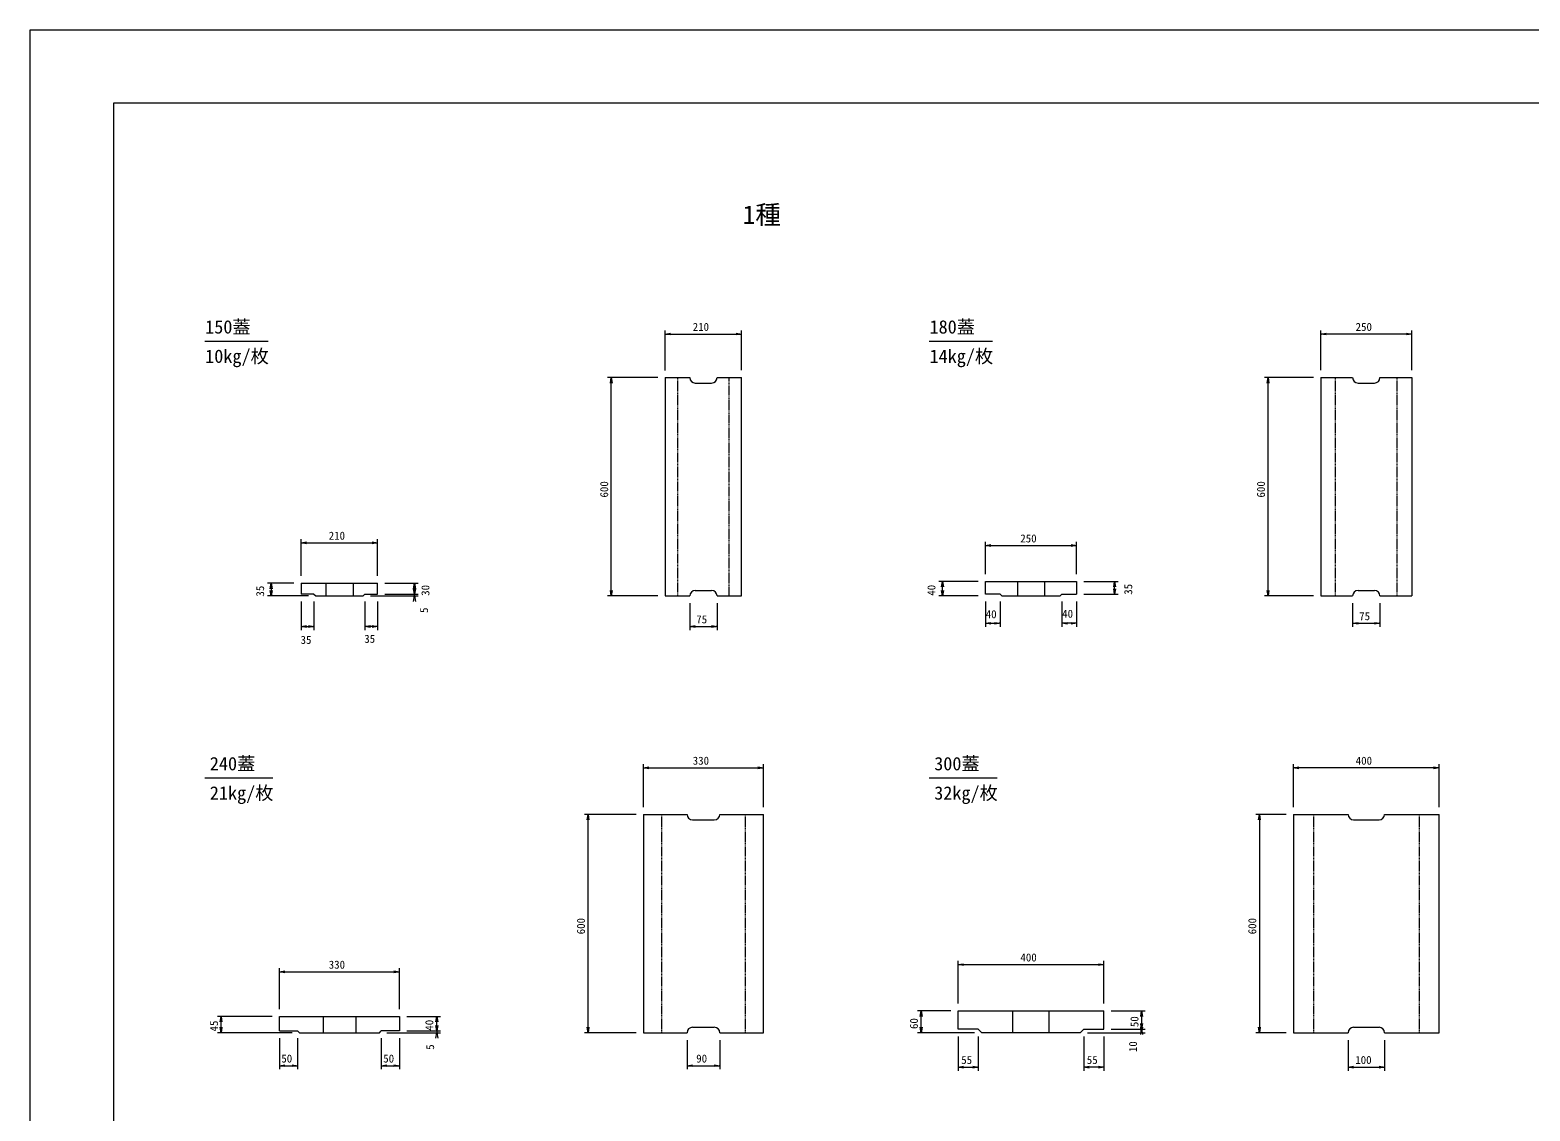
# Model space of a CAD drawing. Units: millimetres, scale not verified. Extents: x 0 to 84100, y 0 to 59400.
# Drawn here: x 0 to 41209, y 29700 to 59400 of the extents above; entities that cross this region are included whole.
import ezdxf
from ezdxf.enums import TextEntityAlignment as Align

# ---------------------------------------------------------------- set-up
doc = ezdxf.new("R2010")
doc.units = ezdxf.units.MM
doc.header["$LTSCALE"] = 100
doc.linetypes.add('USER1', pattern=[0.375, 0.25, -0.125])
for name, color, linetype, lineweight in [('D-STR-DIM（寸法）', 7, 'Continuous', 18), ('D-STR（構造物外形線）', 1, 'Continuous', 18), ('D-TTL(外枠）', 2, 'Continuous', 18), ('DEFPOINTS_2', 8, 'Continuous', 18)]:
    doc.layers.add(name, color=color, linetype=linetype, lineweight=lineweight)
doc.layers.add('D-STR-TXT（文字）', color=7, linetype='Continuous')
doc.layers.add('D-TTL-TXT（文字）', color=7, linetype='Continuous')
doc.styles.add('ＭＳ ゴシック', font='')
doc.styles.get('ＭＳ ゴシック').set_extended_font_data('MS Gothic')

msp = doc.modelspace()

# ---------------------------------------------------------------- linework, layer by layer
at = {"layer": 'D-STR-DIM（寸法）'}
for p, q in [((17450, 50044.1), (17450, 51147)), ((19550, 50050), (19550, 51147)), ((35462.1, 50050), (35462.1, 51147)), ((37962.1, 50050), (37962.1, 51147)), ((17450, 51047), (17600, 51072)), ((17600, 51022), (17450, 51047)), ((17450, 51047), (17470, 51047)), ((17470, 51047), (19530, 51047)), ((19400, 51072), (19550, 51047)), ((19550, 51047), (19400, 51022)), ((19550, 51047), (19530, 51047)), ((35462.1, 51047), (35612.1, 51072)), ((35612.1, 51022), (35462.1, 51047)), ((35462.1, 51047), (35482.1, 51047)), ((37942.1, 51047), (35482.1, 51047)), ((37812.1, 51072), (37962.1, 51047)), ((37962.1, 51047), (37812.1, 51022)), ((37962.1, 51047), (37942.1, 51047)), ((17250, 49850), (15869.9, 49850)), ((15944.9, 49700), (15969.9, 49850)), ((15969.9, 49850), (15994.9, 49700)), ((15969.9, 49850), (15969.9, 49830)), ((15969.9, 43870), (15969.9, 49830)), ((35262.1, 49850), (33912.9, 49850)), ((33987.9, 49700), (34012.9, 49850)), ((34012.9, 49850), (34037.9, 49700)), ((34012.9, 49850), (34012.9, 49830)), ((34012.9, 43870), (34012.9, 49830)), ((7450, 44400), (7450, 45410.6)), ((7450, 45310.6), (7600, 45335.6)), ((9400, 45335.6), (9550, 45310.6)), ((9550, 44400), (9550, 45410.6)), ((26250, 44450), (26250, 45335.3)), ((28750, 44450), (28750, 45335.3)), ((7600, 45285.6), (7450, 45310.6)), ((7450, 45310.6), (7470, 45310.6)), ((7470, 45310.6), (9530, 45310.6)), ((9550, 45310.6), (9400, 45285.6)), ((9550, 45310.6), (9530, 45310.6)), ((26250, 45235.3), (26400, 45260.3)), ((26400, 45210.3), (26250, 45235.3)), ((26250, 45235.3), (26270, 45235.3)), ((26270, 45235.3), (28730, 45235.3)), ((28600, 45260.3), (28750, 45235.3)), ((28750, 45235.3), (28600, 45210.3)), ((28750, 45235.3), (28730, 45235.3)), ((7250, 44200), (6527.2, 44200)), ((6602.2, 44050), (6627.2, 44200)), ((6627.2, 44200), (6652.2, 44050)), ((6627.2, 44200), (6627.2, 44180)), ((6627.2, 44180), (6627.2, 43870)), ((9750, 44200), (10664.7, 44200)), ((10539.7, 44050), (10564.7, 44200)), ((10564.7, 44200), (10589.7, 44050)), ((10564.7, 44200), (10564.7, 44180)), ((10564.7, 44180), (10564.7, 43920)), ((26050, 44250), (24969.8, 44250)), ((25044.8, 44100), (25069.8, 44250)), ((25069.8, 44250), (25094.8, 44100)), ((25069.8, 44250), (25069.8, 44230)), ((25069.8, 43870), (25069.8, 44230)), ((28950, 44250), (29896.6, 44250)), ((29771.6, 44100), (29796.6, 44250)), ((29796.6, 44250), (29821.6, 44100)), ((29796.6, 44250), (29796.6, 44230)), ((29796.6, 43920), (29796.6, 44230)), ((7650, 43850), (6527.2, 43850)), ((6627.2, 43850), (6602.2, 44000)), ((6652.2, 44000), (6627.2, 43850)), ((6627.2, 43850), (6627.2, 43870)), ((7450, 43700), (7450, 42911.4)), ((7800, 43700), (7800, 42911.4)), ((9200, 43700), (9200, 42911.4)), ((9350, 43850), (10664.7, 43850)), ((9550, 43700), (9550, 42911.4)), ((9750, 43900), (10664.7, 43900)), ((9750, 43900), (10664.7, 43900)), ((10564.7, 43900), (10539.7, 44050)), ((10564.7, 43900), (10539.7, 44050)), ((10539.7, 43700), (10564.7, 43850)), ((10589.7, 44050), (10564.7, 43900)), ((10589.7, 44050), (10564.7, 43900)), ((10564.7, 43920), (10564.7, 43940)), ((10564.7, 43900), (10564.7, 43920)), ((10564.7, 43900), (10564.7, 43920)), ((10564.7, 43850), (10564.7, 43900)), ((10564.7, 43850), (10589.7, 43700)), ((10564.7, 43850), (10564.7, 43830)), ((10564.7, 43830), (10564.7, 43810)), ((17250, 43850), (15869.9, 43850)), ((15969.9, 43850), (15944.9, 44000)), ((15994.9, 44000), (15969.9, 43850)), ((15969.9, 43850), (15969.9, 43870)), ((26048.2, 43850), (24969.8, 43850)), ((25069.8, 43850), (25044.8, 44000)), ((25094.8, 44000), (25069.8, 43850)), ((25069.8, 43850), (25069.8, 43870)), ((26250, 43700), (26250, 42999.1)), ((26650, 43700), (26650, 42999.1)), ((28350, 43700), (28350, 42999.1)), ((28750, 43700), (28750, 42999.1)), ((28950, 43900), (29896.6, 43900)), ((29796.6, 43900), (29771.6, 44050)), ((29821.6, 44050), (29796.6, 43900)), ((29796.6, 43900), (29796.6, 43920)), ((35262.1, 43850), (33912.9, 43850)), ((34012.9, 43850), (33987.9, 44000)), ((34037.9, 44000), (34012.9, 43850)), ((34012.9, 43850), (34012.9, 43870)), ((18125, 43650), (18125, 42911.4)), ((18875, 43650), (18875, 42911.4)), ((36337.1, 43650), (36337.1, 42999.1)), ((37087.1, 43650), (37087.1, 42999.1)), ((7450, 43011.4), (7600, 43036.4)), ((7600, 42986.4), (7450, 43011.4)), ((7450, 43011.4), (7470, 43011.4)), ((7470, 43011.4), (7780, 43011.4)), ((7650, 43036.4), (7800, 43011.4)), ((7800, 43011.4), (7650, 42986.4)), ((7800, 43011.4), (7780, 43011.4)), ((9200, 43011.4), (9350, 43036.4)), ((9350, 42986.4), (9200, 43011.4)), ((9200, 43011.4), (9220, 43011.4)), ((9530, 43011.4), (9220, 43011.4)), ((9400, 43036.4), (9550, 43011.4)), ((9550, 43011.4), (9400, 42986.4)), ((9550, 43011.4), (9530, 43011.4)), ((18125, 43011.4), (18275, 43036.4)), ((18275, 42986.4), (18125, 43011.4)), ((18125, 43011.4), (18145, 43011.4)), ((18145, 43011.4), (18855, 43011.4)), ((18725, 43036.4), (18875, 43011.4)), ((18875, 43011.4), (18725, 42986.4)), ((18875, 43011.4), (18855, 43011.4)), ((26250, 43099.1), (26400, 43124.1)), ((26400, 43074.1), (26250, 43099.1)), ((26250, 43099.1), (26270, 43099.1)), ((26270, 43099.1), (26630, 43099.1)), ((26500, 43124.1), (26650, 43099.1)), ((26650, 43099.1), (26500, 43074.1)), ((26650, 43099.1), (26630, 43099.1)), ((28350, 43099.1), (28500, 43124.1)), ((28500, 43074.1), (28350, 43099.1)), ((28350, 43099.1), (28370, 43099.1)), ((28730, 43099.1), (28370, 43099.1)), ((28600, 43124.1), (28750, 43099.1)), ((28750, 43099.1), (28600, 43074.1)), ((28750, 43099.1), (28730, 43099.1)), ((36337.1, 43099.1), (36487.1, 43124.1)), ((36487.1, 43074.1), (36337.1, 43099.1)), ((36337.1, 43099.1), (36357.1, 43099.1)), ((36357.1, 43099.1), (37067.1, 43099.1)), ((36937.1, 43124.1), (37087.1, 43099.1)), ((37087.1, 43099.1), (36937.1, 43074.1)), ((37087.1, 43099.1), (37067.1, 43099.1)), ((16850, 38050), (16850, 39229)), ((16850, 39129), (17000, 39154)), ((20000, 39154), (20150, 39129)), ((20150, 38050), (20150, 39229)), ((34712.1, 38050), (34712.1, 39229)), ((34712.1, 39129), (34862.1, 39154)), ((38562.1, 39154), (38712.1, 39129)), ((38712.1, 38050), (38712.1, 39229)), ((17000, 39104), (16850, 39129)), ((16850, 39129), (16870, 39129)), ((16870, 39129), (20130, 39129)), ((20150, 39129), (20000, 39104)), ((20150, 39129), (20130, 39129)), ((34862.1, 39104), (34712.1, 39129)), ((34712.1, 39129), (34732.1, 39129)), ((38692.1, 39129), (34732.1, 39129)), ((38712.1, 39129), (38562.1, 39104)), ((38712.1, 39129), (38692.1, 39129)), ((16650, 37850), (15231.3, 37850)), ((15306.3, 37700), (15331.3, 37850)), ((15331.3, 37850), (15356.3, 37700)), ((15331.3, 37850), (15331.3, 37830)), ((15331.3, 31870), (15331.3, 37830)), ((34512.1, 37850), (33674.1, 37850)), ((33749.1, 37700), (33774.1, 37850)), ((33774.1, 37850), (33799.1, 37700)), ((33774.1, 37850), (33774.1, 37830)), ((33774.1, 37830), (33774.1, 31870)), ((25500, 32650), (25500, 33822.3)), ((29500, 32650), (29500, 33822.3)), ((6850, 32500), (6850, 33624.6)), ((6850, 33524.6), (7000, 33549.6)), ((7000, 33499.6), (6850, 33524.6)), ((6850, 33524.6), (6870, 33524.6)), ((6870, 33524.6), (10130, 33524.6)), ((10000, 33549.6), (10150, 33524.6)), ((10150, 33524.6), (10000, 33499.6)), ((10150, 33524.6), (10130, 33524.6)), ((10150, 32500), (10150, 33624.6)), ((25500, 33722.3), (25650, 33747.3)), ((25650, 33697.3), (25500, 33722.3)), ((25500, 33722.3), (25520, 33722.3)), ((25520, 33722.3), (29480, 33722.3)), ((29350, 33747.3), (29500, 33722.3)), ((29500, 33722.3), (29350, 33697.3)), ((29500, 33722.3), (29480, 33722.3)), ((6650, 32300), (5149.5, 32300)), ((5224.5, 32150), (5249.5, 32300)), ((5249.5, 32300), (5274.5, 32150)), ((5249.5, 32300), (5249.5, 32280)), ((5249.5, 31870), (5249.5, 32280)), ((10350, 32300), (11278, 32300)), ((11153, 32150), (11178, 32300)), ((11178, 32300), (11203, 32150)), ((11178, 32300), (11178, 32280)), ((11178, 31920), (11178, 32280)), ((25300, 32450), (24380.9, 32450)), ((24455.9, 32300), (24480.9, 32450)), ((24480.9, 32450), (24505.9, 32300)), ((24480.9, 32450), (24480.9, 32430)), ((24480.9, 31870), (24480.9, 32430)), ((29700, 32450), (30638.1, 32450)), ((30513.1, 32300), (30538.1, 32450)), ((30538.1, 32450), (30563.1, 32300)), ((30538.1, 32450), (30538.1, 32430)), ((30538.1, 32430), (30538.1, 31970)), ((7200, 31850), (5149.5, 31850)), ((5249.5, 31850), (5224.5, 32000)), ((5274.5, 32000), (5249.5, 31850)), ((5249.5, 31850), (5249.5, 31870)), ((9800, 31850), (11278, 31850)), ((10350, 31900), (11278, 31900)), ((10350, 31900), (11278, 31900)), ((11178, 31900), (11153, 32050)), ((11178, 31900), (11153, 32050)), ((11153, 31700), (11178, 31850)), ((11203, 32050), (11178, 31900)), ((11203, 32050), (11178, 31900)), ((11178, 31920), (11178, 31940)), ((11178, 31900), (11178, 31920)), ((11178, 31900), (11178, 31920)), ((11178, 31900), (11178, 31850)), ((11178, 31850), (11203, 31700)), ((11178, 31850), (11178, 31830)), ((11178, 31830), (11178, 31810)), ((16650, 31850), (15231.3, 31850)), ((15331.3, 31850), (15306.3, 32000)), ((15356.3, 32000), (15331.3, 31850)), ((15331.3, 31850), (15331.3, 31870)), ((25950, 31850), (24380.9, 31850)), ((24480.9, 31850), (24455.9, 32000)), ((24505.9, 32000), (24480.9, 31850)), ((24480.9, 31850), (24480.9, 31870)), ((25500, 31750), (25500, 30806.2)), ((26050, 31750), (26050, 30806.2)), ((28950, 31750), (28950, 30806.2)), ((29050, 31850), (30638.1, 31850)), ((29500, 31750), (29500, 30806.2)), ((29700, 31950), (30638.1, 31950)), ((29700, 31950), (30638.1, 31950)), ((30538.1, 31950), (30513.1, 32100)), ((30538.1, 31850), (30513.1, 32000)), ((30513.1, 31800), (30538.1, 31950)), ((30563.1, 32100), (30538.1, 31950)), ((30563.1, 32000), (30538.1, 31850)), ((30538.1, 31950), (30538.1, 31970)), ((30538.1, 31950), (30563.1, 31800)), ((30538.1, 31950), (30538.1, 31930)), ((30538.1, 31930), (30538.1, 31870)), ((30538.1, 31850), (30538.1, 31870)), ((34512.1, 31850), (33674.1, 31850)), ((33774.1, 31850), (33749.1, 32000)), ((33799.1, 32000), (33774.1, 31850)), ((33774.1, 31850), (33774.1, 31870)), ((6850, 31700), (6850, 30845.2)), ((7350, 31700), (7350, 30845.2)), ((9650, 31700), (9650, 30845.2)), ((10150, 31700), (10150, 30845.2)), ((18050, 31650), (18050, 30845.2)), ((18950, 31650), (18950, 30845.2)), ((36212.1, 31650), (36212.1, 30806.2)), ((37212.1, 31650), (37212.1, 30806.2)), ((6850, 30945.2), (7000, 30970.2)), ((7000, 30920.2), (6850, 30945.2)), ((6850, 30945.2), (6870, 30945.2)), ((6870, 30945.2), (7330, 30945.2)), ((7200, 30970.2), (7350, 30945.2)), ((7350, 30945.2), (7200, 30920.2)), ((7350, 30945.2), (7330, 30945.2)), ((9650, 30945.2), (9800, 30970.2)), ((9800, 30920.2), (9650, 30945.2)), ((9650, 30945.2), (9670, 30945.2)), ((9670, 30945.2), (10130, 30945.2)), ((10000, 30970.2), (10150, 30945.2)), ((10150, 30945.2), (10000, 30920.2)), ((10150, 30945.2), (10130, 30945.2)), ((18050, 30945.2), (18200, 30970.2)), ((18200, 30920.2), (18050, 30945.2)), ((18050, 30945.2), (18070, 30945.2)), ((18070, 30945.2), (18930, 30945.2)), ((18800, 30970.2), (18950, 30945.2)), ((18950, 30945.2), (18800, 30920.2)), ((18950, 30945.2), (18930, 30945.2)), ((25500, 30906.2), (25650, 30931.2)), ((25900, 30931.2), (26050, 30906.2)), ((28950, 30906.2), (29100, 30931.2)), ((29350, 30931.2), (29500, 30906.2)), ((36212.1, 30906.2), (36362.1, 30931.2)), ((37062.1, 30931.2), (37212.1, 30906.2)), ((25650, 30881.2), (25500, 30906.2)), ((25500, 30906.2), (25520, 30906.2)), ((25520, 30906.2), (26030, 30906.2)), ((26050, 30906.2), (25900, 30881.2)), ((26050, 30906.2), (26030, 30906.2)), ((29100, 30881.2), (28950, 30906.2)), ((28950, 30906.2), (28970, 30906.2)), ((29480, 30906.2), (28970, 30906.2)), ((29500, 30906.2), (29350, 30881.2)), ((29500, 30906.2), (29480, 30906.2)), ((36362.1, 30881.2), (36212.1, 30906.2)), ((36212.1, 30906.2), (36232.1, 30906.2)), ((36232.1, 30906.2), (37192.1, 30906.2)), ((37212.1, 30906.2), (37062.1, 30881.2)), ((37212.1, 30906.2), (37192.1, 30906.2))]:
    msp.add_line(p, q, dxfattribs=at)
at = {"layer": 'D-STR（構造物外形線）'}
for p, q in [((17450, 49850), (17450, 43850)), ((17450, 49850), (18125, 49850)), ((18275, 49700), (18725, 49700)), ((18875, 49850), (19550, 49850)), ((19550, 43850), (19550, 49850)), ((35462.1, 49850), (35462.1, 43850)), ((35462.1, 49850), (36337.1, 49850)), ((36487.1, 49700), (36937.1, 49700)), ((37087.1, 49850), (37962.1, 49850)), ((37962.1, 49850), (37962.1, 43850)), ((7450, 44200), (9550, 44200)), ((7450, 44200), (7450, 43900)), ((8125, 44200), (8125, 43850)), ((8875, 44200), (8875, 43850)), ((9550, 43900), (9550, 44200)), ((26250, 44250), (28750, 44250)), ((26250, 43900), (26250, 44250)), ((27125, 44250), (27125, 43850)), ((27875, 44250), (27875, 43850)), ((28750, 44250), (28750, 43900)), ((7800, 43900), (7450, 43900)), ((7800, 43900), (7850, 43850)), ((7850, 43850), (9150, 43850)), ((9150, 43850), (9200, 43900)), ((9200, 43900), (9550, 43900)), ((17450, 43850), (18125, 43850)), ((18275, 44000), (18725, 44000)), ((18875, 43850), (19550, 43850)), ((26650, 43900), (26250, 43900)), ((26650, 43900), (26700, 43850)), ((26700, 43850), (28300, 43850)), ((28300, 43850), (28350, 43900)), ((28350, 43900), (28750, 43900)), ((35462.1, 43850), (36337.1, 43850)), ((36487.1, 44000), (36937.1, 44000)), ((37087.1, 43850), (37962.1, 43850)), ((16850, 37850), (16850, 31850)), ((16850, 37850), (18050, 37850)), ((18200, 37700), (18800, 37700)), ((18950, 37850), (20150, 37850)), ((20150, 31850), (20150, 37850)), ((34712.1, 37850), (34712.1, 31850)), ((34712.1, 37850), (36212.1, 37850)), ((36362.1, 37700), (37062.1, 37700)), ((37212.1, 37850), (38712.1, 37850)), ((38712.1, 31850), (38712.1, 37850)), ((6850, 32300), (10150, 32300)), ((6850, 31900), (6850, 32300)), ((8050, 32300), (8050, 31850)), ((8950, 32300), (8950, 31850)), ((10150, 32300), (10150, 31900)), ((25500, 32450), (29500, 32450)), ((25500, 31950), (25500, 32450)), ((27000, 31850), (27000, 32450)), ((28000, 31850), (28000, 32450)), ((29500, 31950), (29500, 32450)), ((6850, 31900), (7350, 31900)), ((7350, 31900), (7400, 31850)), ((7400, 31850), (9600, 31850)), ((9600, 31850), (9650, 31900)), ((10150, 31900), (9650, 31900)), ((16850, 31850), (18050, 31850)), ((18200, 32000), (18800, 32000)), ((18950, 31850), (20150, 31850)), ((26050, 31950), (25500, 31950)), ((26050, 31950), (26150, 31850)), ((28850, 31850), (26150, 31850)), ((28850, 31850), (28950, 31950)), ((28950, 31950), (29500, 31950)), ((34712.1, 31850), (36212.1, 31850)), ((36362.1, 32000), (37062.1, 32000)), ((37212.1, 31850), (38712.1, 31850))]:
    msp.add_line(p, q, dxfattribs=at)
at = {"layer": 'D-STR（構造物外形線）', "linetype": 'USER1'}
for p, q in [((17800, 43850), (17800, 49850)), ((19200, 49850), (19200, 43850)), ((35862.1, 43850), (35862.1, 49850)), ((37562.1, 43850), (37562.1, 49850)), ((17350, 37850), (17350, 31850)), ((19650, 37850), (19650, 31850)), ((35262.1, 37850), (35262.1, 31850)), ((38162.1, 37850), (38162.1, 31850))]:
    msp.add_line(p, q, dxfattribs=at)
at = {"layer": 'D-STR（構造物外形線）'}
for centre, start, end in [((18275, 49850), 180, 270), ((18725, 49850), 270, 0), ((36487.1, 49850), 180, 270), ((36937.1, 49850), 270, 0), ((18275, 43850), 90, 180), ((18725, 43850), 0, 90), ((36487.1, 43850), 90, 180), ((36937.1, 43850), 0, 90), ((18200, 37850), 180, 270), ((18800, 37850), 270, 0), ((36362.1, 37850), 180, 270), ((37062.1, 37850), 270, 0), ((18200, 31850), 90, 180), ((18800, 31850), 0, 90), ((36362.1, 31850), 90, 180), ((37062.1, 31850), 0, 90)]:
    msp.add_arc(centre, 150, start, end, dxfattribs=at)
at = {"layer": 'D-TTL(外枠）'}
for p, q in [((2300, 57400), (81800, 57400)), ((2300, 2000), (2300, 57400)), ((4800, 50850), (6542, 50850)), ((24700, 50850), (26442, 50850)), ((4800, 38850), (6670.5, 38850)), ((24700, 38850), (26570.5, 38850))]:
    msp.add_line(p, q, dxfattribs=at)
at = {"layer": 'DEFPOINTS_2'}
for p, q in [((0, 59400), (84100, 59400)), ((0, 0), (0, 59400))]:
    msp.add_line(p, q, dxfattribs=at)

# ---------------------------------------------------------------- texts
at = {"layer": 'D-STR-DIM（寸法）', "style": 'ＭＳ ゴシック'}
for s, p in [('210', (18206.1, 51067)), ('250', (36418.2, 51067)), ('210', (8206.1, 45330.6)), ('250', (27206.1, 45255.3)), ('75', (18304.3, 43031.4)), ('40', (26256.6, 43172.5)), ('40', (28356.6, 43187)), ('75', (36516.4, 43119.1)), ('35', (7433.1, 42468.1)), ('35', (9183.1, 42497.1)), ('330', (18206.9, 39149)), ('400', (36421.2, 39149)), ('330', (8206.9, 33544.6)), ('400', (27209.1, 33742.3)), ('50', (6904.3, 30965.2)), ('50', (9704.3, 30965.2)), ('90', (18302.8, 30965.2)), ('55', (25583.1, 30926.2)), ('55', (29033.1, 30926.2)), ('100', (36408.3, 30926.2))]:
    msp.add_text(s, height=219.9, dxfattribs=at).set_placement(p, align=Align.BOTTOM_LEFT)
for s, p in [('600', (15949.9, 46554.6)), ('600', (33992.9, 46554.6)), ('35', (6497.2, 43833.1)), ('30', (11038.3, 43854.3)), ('40', (24939.8, 43856.6)), ('35', (30347.5, 43883.1)), ('5', (10999.7, 43383.3)), ('600', (15311.3, 34554.6)), ('600', (33754.1, 34554.6)), ('45', (5229.5, 31885.4)), ('40', (11145.5, 31906.6)), ('60', (24460.9, 31952)), ('50', (30518.1, 32004.3)), ('5', (11167.3, 31381.3)), ('10', (30477.6, 31317.1))]:
    msp.add_text(s, height=219.9, rotation=90, dxfattribs=at).set_placement(p, align=Align.BOTTOM_LEFT)
at = {"layer": 'D-STR-TXT（文字）', "style": 'ＭＳ ゴシック'}
for s, p in [('150蓋', (4812.3, 50950)), ('180蓋', (24712.3, 50950)), ('10kg/枚', (4812.3, 50144.1)), ('14kg/枚', (24712.3, 50144.1)), ('240蓋', (4940.9, 38950)), ('300蓋', (24840.9, 38950)), ('21kg/枚', (4940.9, 38144.1)), ('32kg/枚', (24840.9, 38144.1))]:
    msp.add_text(s, height=366.6, dxfattribs=at).set_placement(p, align=Align.BOTTOM_LEFT)
at = {"layer": 'D-TTL-TXT（文字）', "style": 'ＭＳ ゴシック'}
msp.add_text('1種', height=513.2, dxfattribs=at).set_placement((19578, 53915.7), align=Align.BOTTOM_LEFT)

doc.saveas('drawing.dxf')
